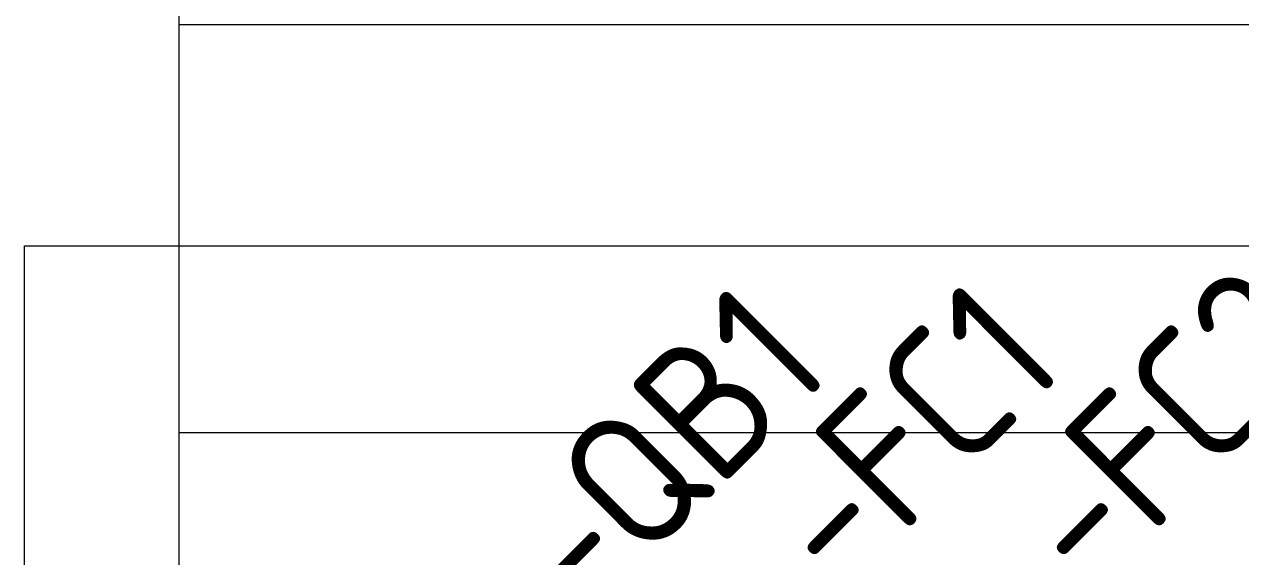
# Model space of a CAD drawing. Header units: millimetres. Extents: x 4134 to 7422, y 1400 to 3585.
# Drawn here: x 4348.2 to 4527.2, y 2872.5 to 2950.8 of the extents above; entities that cross this region are included whole.
import ezdxf
from ezdxf.enums import TextEntityAlignment as Align

# ---------------------------------------------------------------- set-up
doc = ezdxf.new("R2010")
doc.units = ezdxf.units.MM
doc.layers.add('002-PI-Kabelska kanalica', color=150, linetype='Continuous')
doc.layers.add('SI-ORMAR-Tekst', color=7, linetype='Continuous', lineweight=5)
doc.styles.add('PI0', font='isocpeur.ttf', dxfattribs={"width": 0.9})

# ---------------------------------------------------------------- blocks, each defined once
blk = doc.blocks.new('*U533')
at = {"layer": '002-PI-Kabelska kanalica', "color": 0, "linetype": 'ByBlock', "lineweight": 0}
blk.add_line((60, -100), (60, 1570), dxfattribs=at)
blk = doc.blocks.new('*U536')
at = {"layer": '002-PI-Kabelska kanalica', "color": 0, "linetype": 'ByBlock', "lineweight": 0}
for p, q in [((-20, -100), (-20, 515)), ((40, -100), (40, 515)), ((-20, -100), (40, -100))]:
    blk.add_line(p, q, dxfattribs=at)

msp = doc.modelspace()

# ---------------------------------------------------------------- linework, layer by layer
at = {"color": 0, "linetype": 'ByBlock', "lineweight": 0, "ltscale": 0.25}
msp.add_lwpolyline([(4348.214, 2918.218), (5016.288, 2918.218), (5016.288, 2725.778), (4348.213, 2725.778)], close=True, dxfattribs=at)

# ---------------------------------------------------------------- block references
at = {"layer": '002-PI-Kabelska kanalica', "color": 0, "linetype": 'ByBlock', "lineweight": 0, "xscale": -1, "rotation": 180}
msp.add_blockref('*U533', (4310.948, 3305.778), dxfattribs=at)
at = {"layer": '002-PI-Kabelska kanalica', "color": 0, "linetype": 'ByBlock', "lineweight": 0, "rotation": 270}
msp.add_blockref('*U536', (4470.948, 2930.778), dxfattribs=at)

# ---------------------------------------------------------------- texts
at = {"layer": 'SI-ORMAR-Tekst', "color": 0, "linetype": 'ByBlock', "lineweight": 0, "style": 'PI0', "width": 0.9}
for s, p in [('-FC2', (4505.196, 2866.695)), ('-FC1', (4468.517, 2866.695))]:
    msp.add_text(s, height=20, rotation=45, dxfattribs=at).set_placement(p)
msp.add_text('-QB1', height=20, rotation=45, dxfattribs=at).set_placement((4441.897, 2888.054), align=Align.MIDDLE)

doc.saveas('drawing.dxf')
